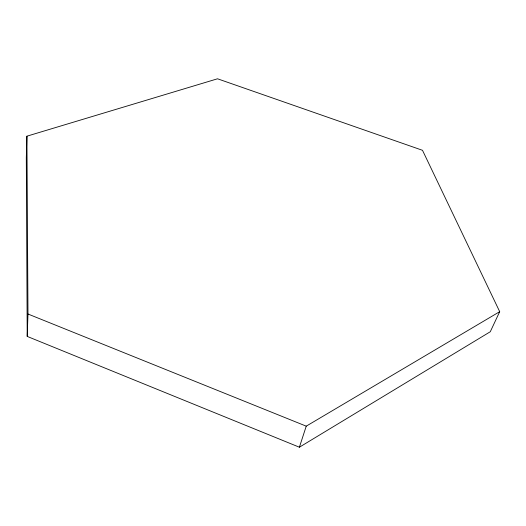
<?xml version="1.0" encoding="UTF-8"?>
<svg xmlns="http://www.w3.org/2000/svg" width="526" height="526" viewBox="0 0 526 526"><rect width="100%" height="100%" fill="white"/><g stroke="black" fill="none" stroke-linecap="round" stroke-linejoin="round"><path stroke-width="0.79" d="M26.911 136.188L26.3 157.721L27.214 336.41L299.393 447.212L490.278 331.742L499.7 311.668L422.496 150.304L217.521 78.788L26.911 136.188L27.977 314.009L27.214 336.41M299.393 447.212L306.237 426.159L499.7 311.668M27.977 314.009L306.237 426.159"/></g></svg>
